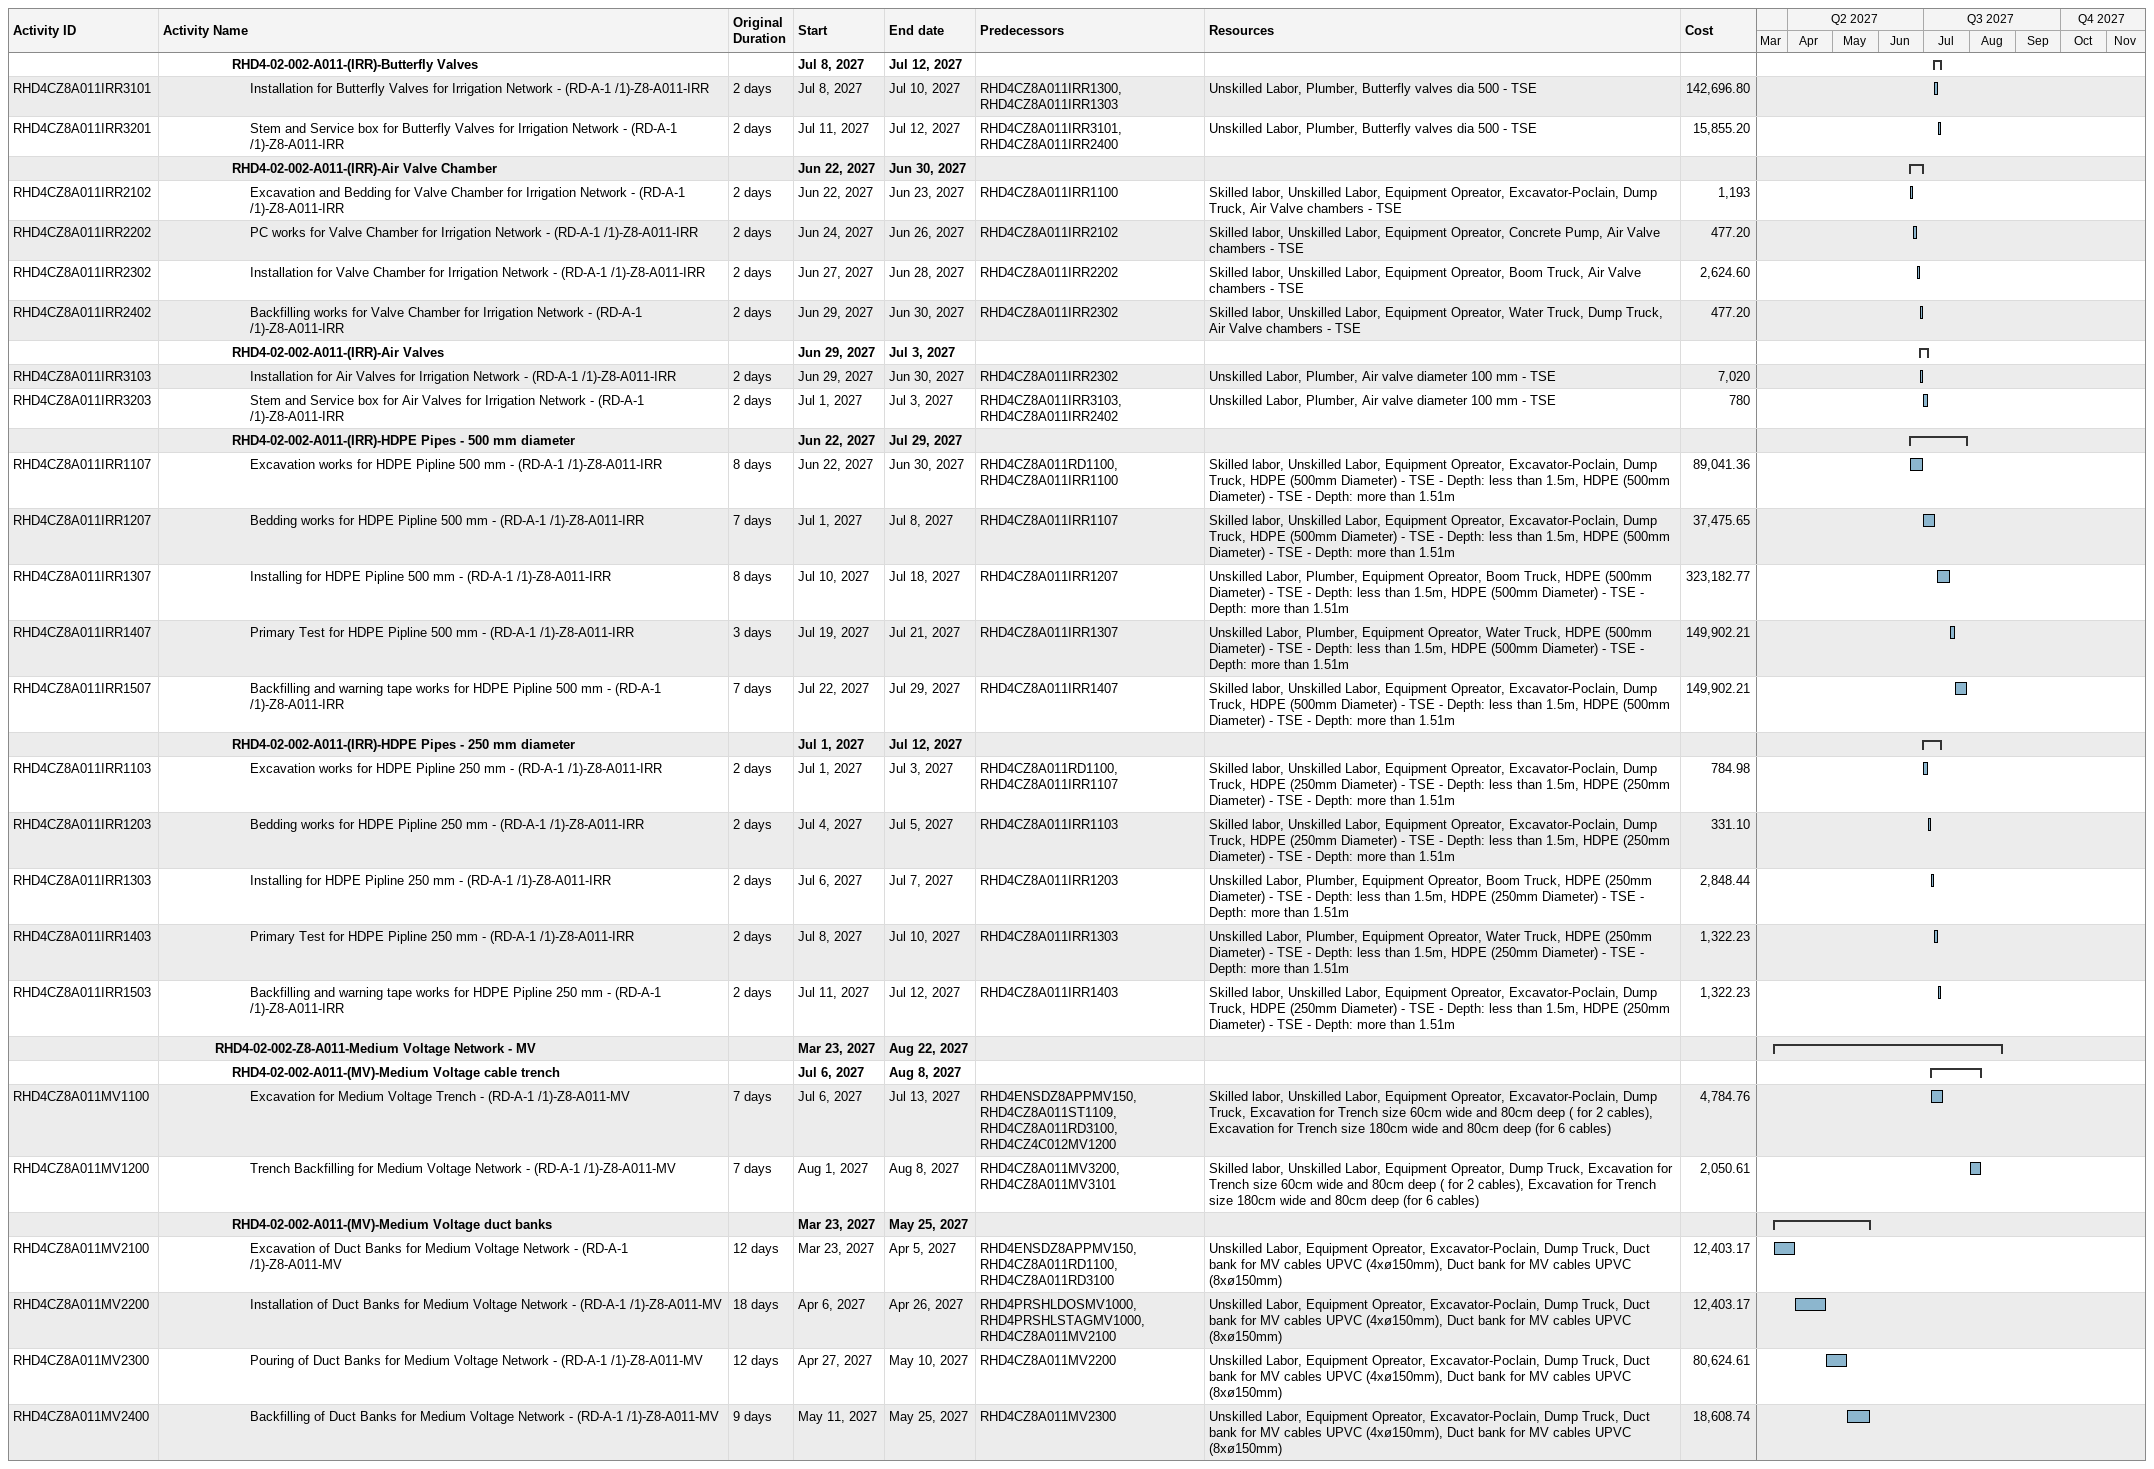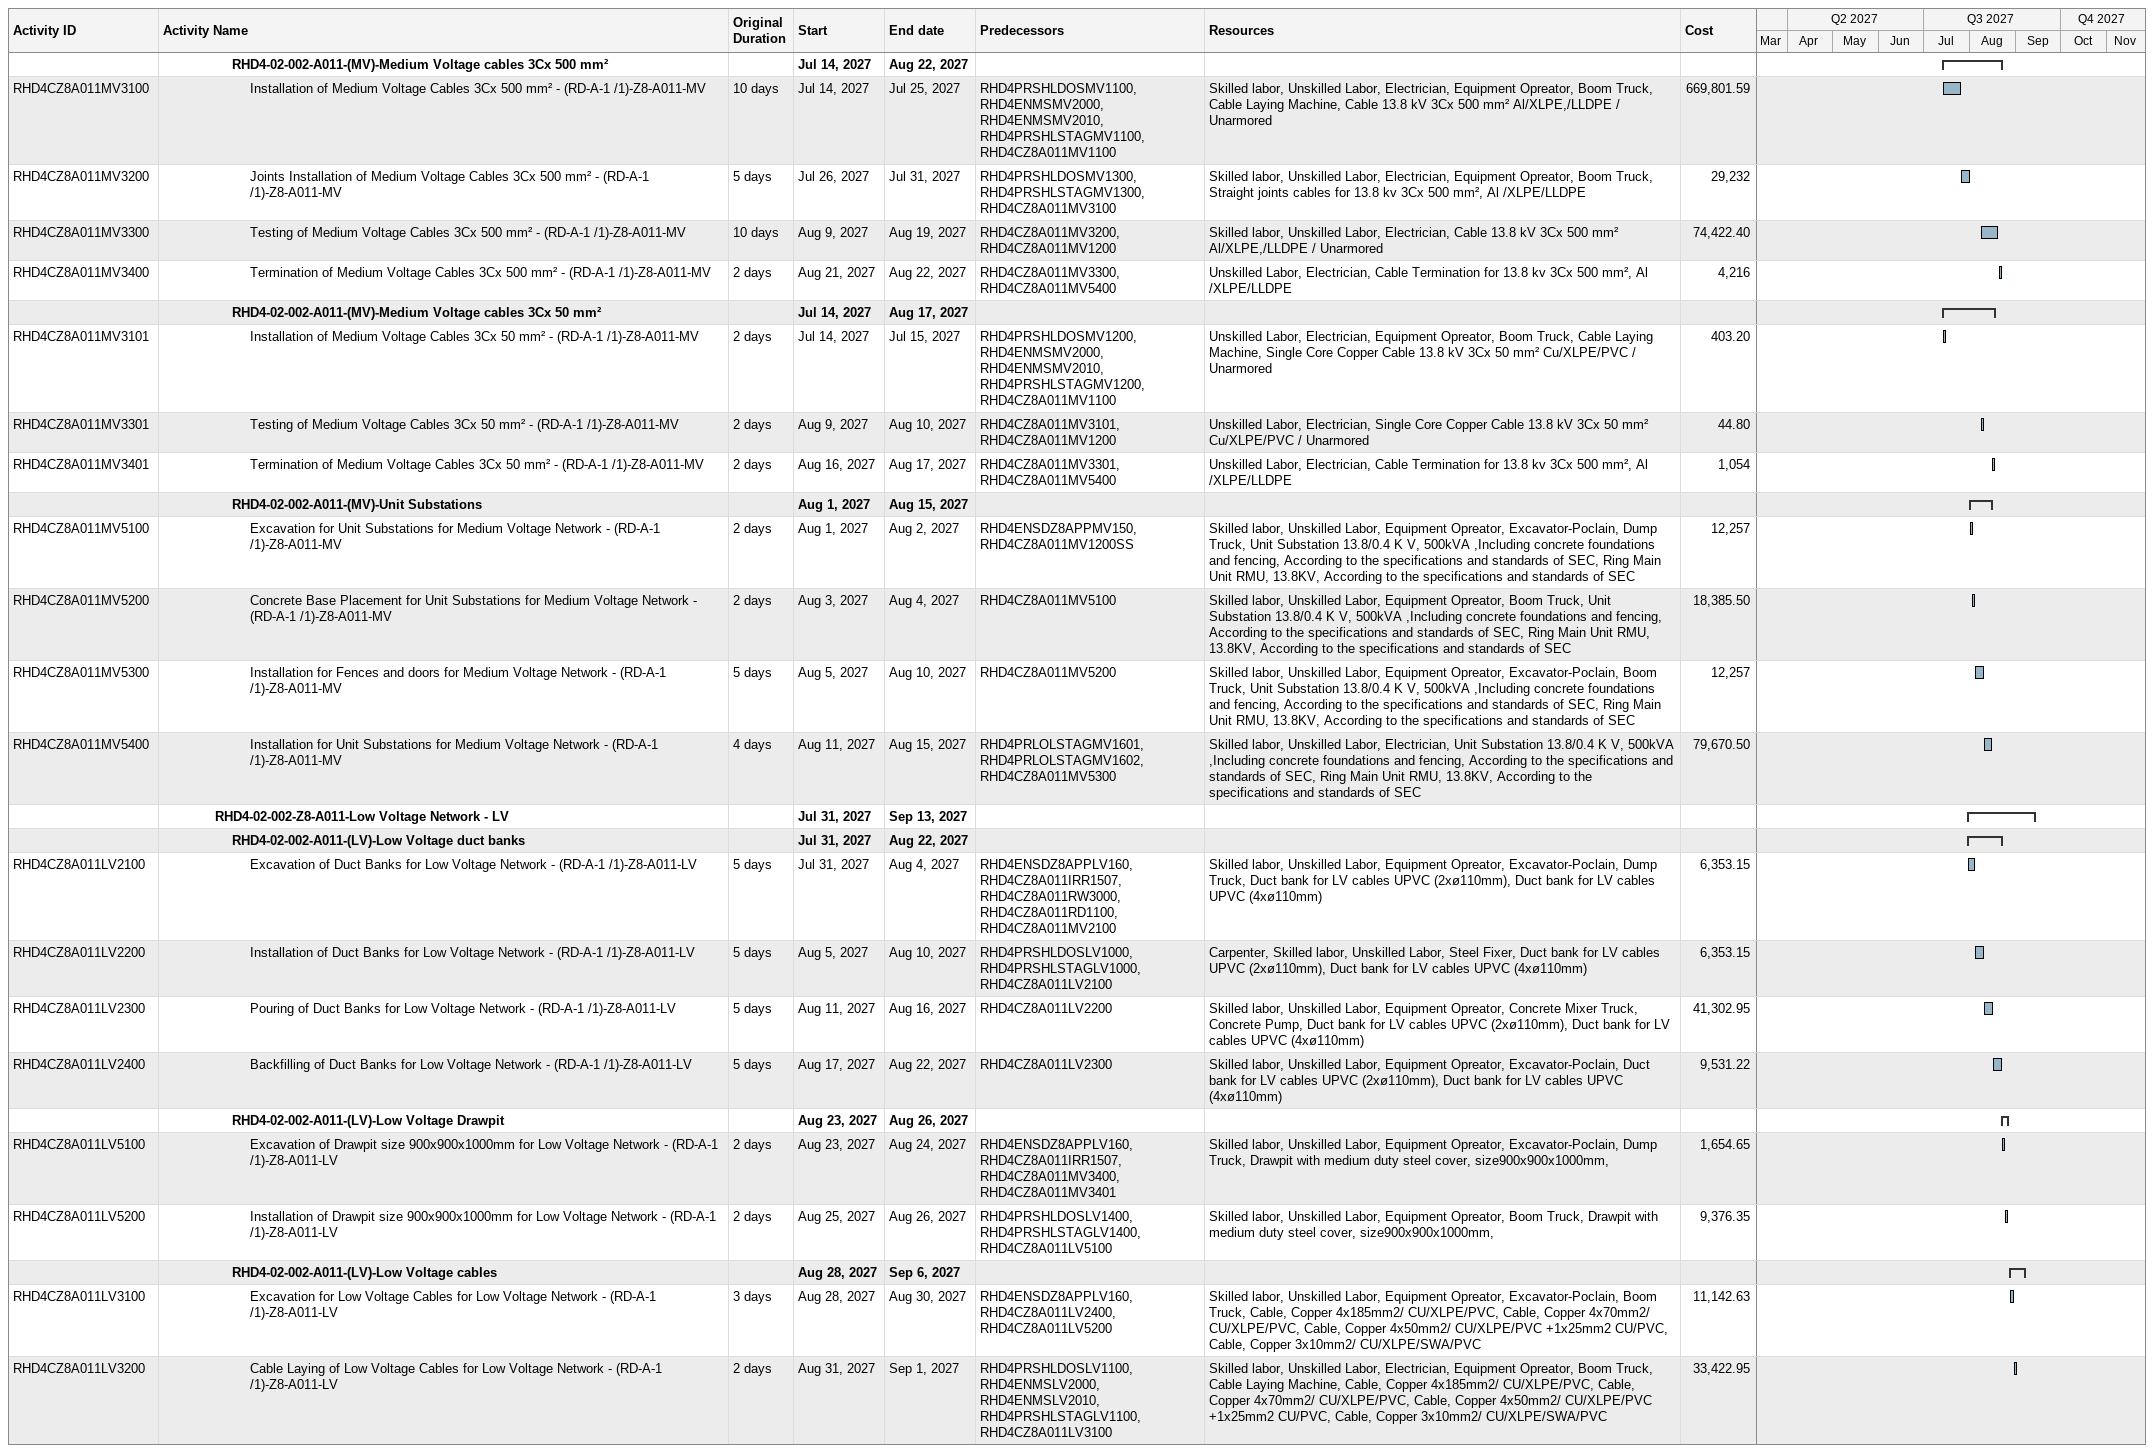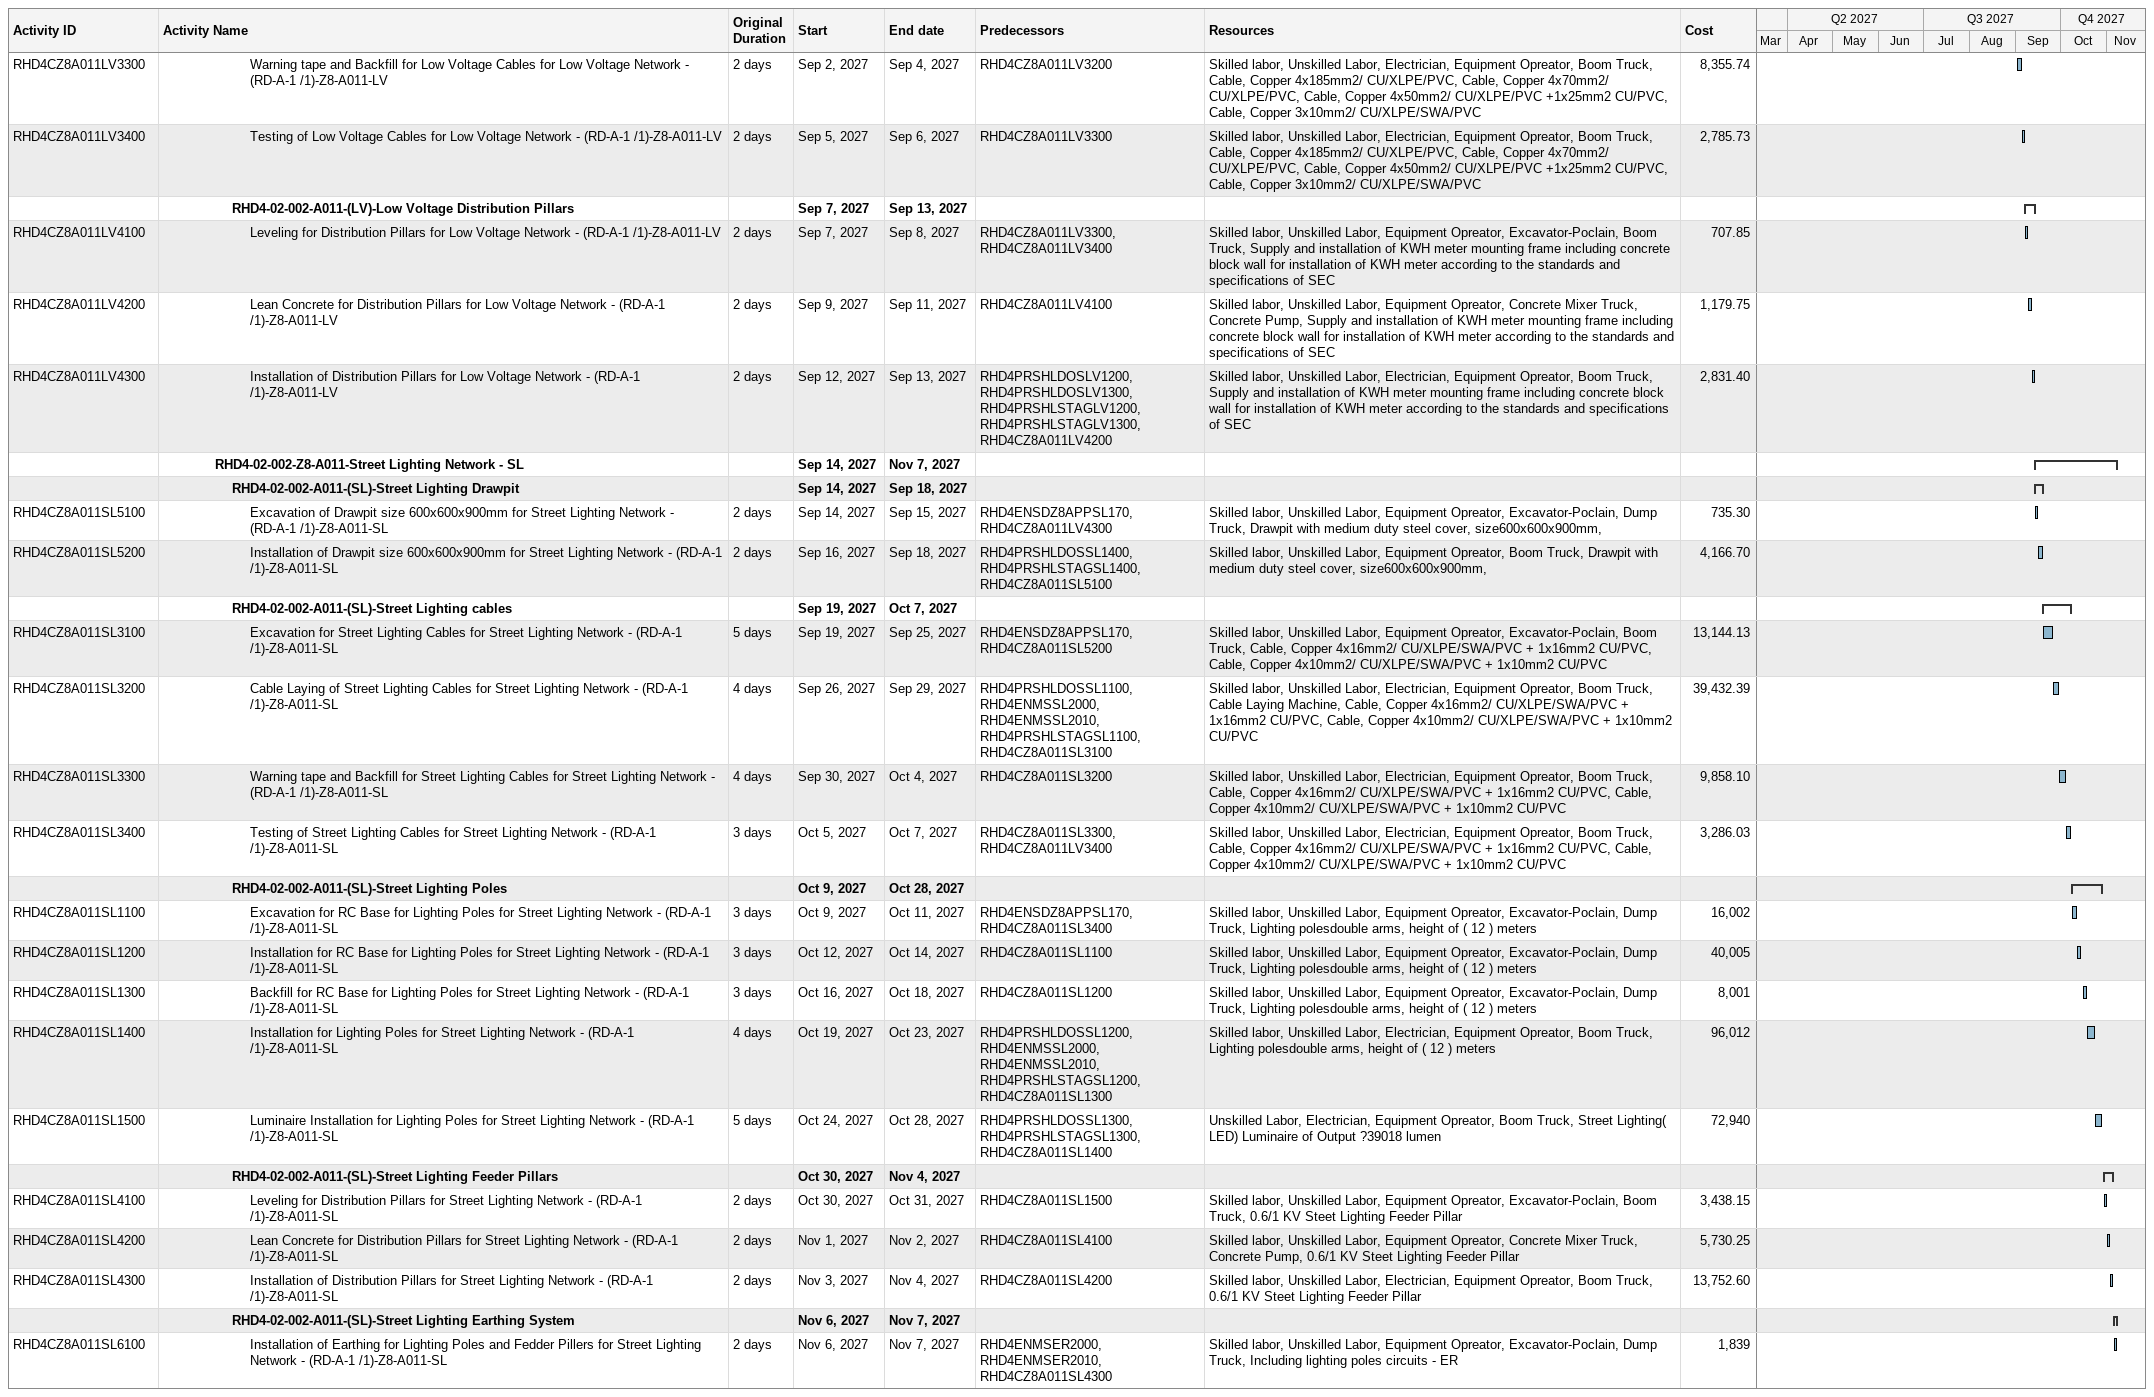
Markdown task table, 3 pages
| ID | Level | Task | Original duration | Start | Finish | Predecessors | Resources | Cost |
|---|---|---|---|---|---|---|---|---|
|  | 5 | **RHD4-02-002-A011-(IRR)-Butterfly Valves** |  | 2027-07-08 | 2027-07-12 |  |  |  |
| RHD4CZ8A011IRR3101 | 6 | Installation for Butterfly Valves for Irrigation Network - (RD-A-1 /1)-Z8-A011-IRR | 2d | 2027-07-08 | 2027-07-10 | RHD4CZ8A011IRR1300, RHD4CZ8A011IRR1303 | Unskilled Labor, Plumber, Butterfly valves dia 500 - TSE | 142696.80 |
| RHD4CZ8A011IRR3201 | 6 | Stem and Service box for Butterfly Valves for Irrigation Network - (RD-A-1 /1)-Z8-A011-IRR | 2d | 2027-07-11 | 2027-07-12 | RHD4CZ8A011IRR3101, RHD4CZ8A011IRR2400 | Unskilled Labor, Plumber, Butterfly valves dia 500 - TSE | 15855.20 |
|  | 5 | **RHD4-02-002-A011-(IRR)-Air Valve Chamber** |  | 2027-06-22 | 2027-06-30 |  |  |  |
| RHD4CZ8A011IRR2102 | 6 | Excavation and Bedding for Valve Chamber for Irrigation Network - (RD-A-1 /1)-Z8-A011-IRR | 2d | 2027-06-22 | 2027-06-23 | RHD4CZ8A011IRR1100 | Skilled labor, Unskilled Labor, Equipment Opreator, Excavator-Poclain, Dump Truck, Air Valve chambers - TSE | 1193 |
| RHD4CZ8A011IRR2202 | 6 | PC works for Valve Chamber for Irrigation Network - (RD-A-1 /1)-Z8-A011-IRR | 2d | 2027-06-24 | 2027-06-26 | RHD4CZ8A011IRR2102 | Skilled labor, Unskilled Labor, Equipment Opreator, Concrete Pump, Air Valve chambers - TSE | 477.20 |
| RHD4CZ8A011IRR2302 | 6 | Installation for Valve Chamber for Irrigation Network - (RD-A-1 /1)-Z8-A011-IRR | 2d | 2027-06-27 | 2027-06-28 | RHD4CZ8A011IRR2202 | Skilled labor, Unskilled Labor, Equipment Opreator, Boom Truck, Air Valve chambers - TSE | 2624.60 |
| RHD4CZ8A011IRR2402 | 6 | Backfilling works for Valve Chamber for Irrigation Network - (RD-A-1 /1)-Z8-A011-IRR | 2d | 2027-06-29 | 2027-06-30 | RHD4CZ8A011IRR2302 | Skilled labor, Unskilled Labor, Equipment Opreator, Water Truck, Dump Truck, Air Valve chambers - TSE | 477.20 |
|  | 5 | **RHD4-02-002-A011-(IRR)-Air Valves** |  | 2027-06-29 | 2027-07-03 |  |  |  |
| RHD4CZ8A011IRR3103 | 6 | Installation for Air Valves for Irrigation Network - (RD-A-1 /1)-Z8-A011-IRR | 2d | 2027-06-29 | 2027-06-30 | RHD4CZ8A011IRR2302 | Unskilled Labor, Plumber, Air valve diameter 100 mm - TSE | 7020 |
| RHD4CZ8A011IRR3203 | 6 | Stem and Service box for Air Valves for Irrigation Network - (RD-A-1 /1)-Z8-A011-IRR | 2d | 2027-07-01 | 2027-07-03 | RHD4CZ8A011IRR3103, RHD4CZ8A011IRR2402 | Unskilled Labor, Plumber, Air valve diameter 100 mm - TSE | 780 |
|  | 5 | **RHD4-02-002-A011-(IRR)-HDPE Pipes - 500 mm diameter** |  | 2027-06-22 | 2027-07-29 |  |  |  |
| RHD4CZ8A011IRR1107 | 6 | Excavation works for HDPE Pipline 500 mm - (RD-A-1 /1)-Z8-A011-IRR | 8d | 2027-06-22 | 2027-06-30 | RHD4CZ8A011RD1100, RHD4CZ8A011IRR1100 | Skilled labor, Unskilled Labor, Equipment Opreator, Excavator-Poclain, Dump Truck, HDPE (500mm Diameter) - TSE - Depth: less than 1.5m, HDPE (500mm Diameter) - TSE - Depth: more than 1.51m | 89041.36 |
| RHD4CZ8A011IRR1207 | 6 | Bedding works for HDPE Pipline 500 mm - (RD-A-1 /1)-Z8-A011-IRR | 7d | 2027-07-01 | 2027-07-08 | RHD4CZ8A011IRR1107 | Skilled labor, Unskilled Labor, Equipment Opreator, Excavator-Poclain, Dump Truck, HDPE (500mm Diameter) - TSE - Depth: less than 1.5m, HDPE (500mm Diameter) - TSE - Depth: more than 1.51m | 37475.65 |
| RHD4CZ8A011IRR1307 | 6 | Installing for HDPE Pipline 500 mm - (RD-A-1 /1)-Z8-A011-IRR | 8d | 2027-07-10 | 2027-07-18 | RHD4CZ8A011IRR1207 | Unskilled Labor, Plumber, Equipment Opreator, Boom Truck, HDPE (500mm Diameter) - TSE - Depth: less than 1.5m, HDPE (500mm Diameter) - TSE - Depth: more than 1.51m | 323182.77 |
| RHD4CZ8A011IRR1407 | 6 | Primary Test for HDPE Pipline 500 mm - (RD-A-1 /1)-Z8-A011-IRR | 3d | 2027-07-19 | 2027-07-21 | RHD4CZ8A011IRR1307 | Unskilled Labor, Plumber, Equipment Opreator, Water Truck, HDPE (500mm Diameter) - TSE - Depth: less than 1.5m, HDPE (500mm Diameter) - TSE - Depth: more than 1.51m | 149902.21 |
| RHD4CZ8A011IRR1507 | 6 | Backfilling and warning tape works for HDPE Pipline 500 mm - (RD-A-1 /1)-Z8-A011-IRR | 7d | 2027-07-22 | 2027-07-29 | RHD4CZ8A011IRR1407 | Skilled labor, Unskilled Labor, Equipment Opreator, Excavator-Poclain, Dump Truck, HDPE (500mm Diameter) - TSE - Depth: less than 1.5m, HDPE (500mm Diameter) - TSE - Depth: more than 1.51m | 149902.21 |
|  | 5 | **RHD4-02-002-A011-(IRR)-HDPE Pipes - 250 mm diameter** |  | 2027-07-01 | 2027-07-12 |  |  |  |
| RHD4CZ8A011IRR1103 | 6 | Excavation works for HDPE Pipline 250 mm - (RD-A-1 /1)-Z8-A011-IRR | 2d | 2027-07-01 | 2027-07-03 | RHD4CZ8A011RD1100, RHD4CZ8A011IRR1107 | Skilled labor, Unskilled Labor, Equipment Opreator, Excavator-Poclain, Dump Truck, HDPE (250mm Diameter) - TSE - Depth: less than 1.5m, HDPE (250mm Diameter) - TSE - Depth: more than 1.51m | 784.98 |
| RHD4CZ8A011IRR1203 | 6 | Bedding works for HDPE Pipline 250 mm - (RD-A-1 /1)-Z8-A011-IRR | 2d | 2027-07-04 | 2027-07-05 | RHD4CZ8A011IRR1103 | Skilled labor, Unskilled Labor, Equipment Opreator, Excavator-Poclain, Dump Truck, HDPE (250mm Diameter) - TSE - Depth: less than 1.5m, HDPE (250mm Diameter) - TSE - Depth: more than 1.51m | 331.10 |
| RHD4CZ8A011IRR1303 | 6 | Installing for HDPE Pipline 250 mm - (RD-A-1 /1)-Z8-A011-IRR | 2d | 2027-07-06 | 2027-07-07 | RHD4CZ8A011IRR1203 | Unskilled Labor, Plumber, Equipment Opreator, Boom Truck, HDPE (250mm Diameter) - TSE - Depth: less than 1.5m, HDPE (250mm Diameter) - TSE - Depth: more than 1.51m | 2848.44 |
| RHD4CZ8A011IRR1403 | 6 | Primary Test for HDPE Pipline 250 mm - (RD-A-1 /1)-Z8-A011-IRR | 2d | 2027-07-08 | 2027-07-10 | RHD4CZ8A011IRR1303 | Unskilled Labor, Plumber, Equipment Opreator, Water Truck, HDPE (250mm Diameter) - TSE - Depth: less than 1.5m, HDPE (250mm Diameter) - TSE - Depth: more than 1.51m | 1322.23 |
| RHD4CZ8A011IRR1503 | 6 | Backfilling and warning tape works for HDPE Pipline 250 mm - (RD-A-1 /1)-Z8-A011-IRR | 2d | 2027-07-11 | 2027-07-12 | RHD4CZ8A011IRR1403 | Skilled labor, Unskilled Labor, Equipment Opreator, Excavator-Poclain, Dump Truck, HDPE (250mm Diameter) - TSE - Depth: less than 1.5m, HDPE (250mm Diameter) - TSE - Depth: more than 1.51m | 1322.23 |
|  | 4 | **RHD4-02-002-Z8-A011-Medium Voltage Network - MV** |  | 2027-03-23 | 2027-08-22 |  |  |  |
|  | 5 | **RHD4-02-002-A011-(MV)-Medium Voltage cable trench** |  | 2027-07-06 | 2027-08-08 |  |  |  |
| RHD4CZ8A011MV1100 | 6 | Excavation for Medium Voltage Trench - (RD-A-1 /1)-Z8-A011-MV | 7d | 2027-07-06 | 2027-07-13 | RHD4ENSDZ8APPMV150, RHD4CZ8A011ST1109, RHD4CZ8A011RD3100, RHD4CZ4C012MV1200 | Skilled labor, Unskilled Labor, Equipment Opreator, Excavator-Poclain, Dump Truck, Excavation for Trench size 60cm wide and 80cm deep ( for 2 cables), Excavation for Trench size 180cm wide and 80cm deep (for 6 cables) | 4784.76 |
| RHD4CZ8A011MV1200 | 6 | Trench Backfilling for Medium Voltage Network - (RD-A-1 /1)-Z8-A011-MV | 7d | 2027-08-01 | 2027-08-08 | RHD4CZ8A011MV3200, RHD4CZ8A011MV3101 | Skilled labor, Unskilled Labor, Equipment Opreator, Dump Truck, Excavation for Trench size 60cm wide and 80cm deep ( for 2 cables), Excavation for Trench size 180cm wide and 80cm deep (for 6 cables) | 2050.61 |
|  | 5 | **RHD4-02-002-A011-(MV)-Medium Voltage duct banks** |  | 2027-03-23 | 2027-05-25 |  |  |  |
| RHD4CZ8A011MV2100 | 6 | Excavation of Duct Banks for Medium Voltage Network - (RD-A-1 /1)-Z8-A011-MV | 12d | 2027-03-23 | 2027-04-05 | RHD4ENSDZ8APPMV150, RHD4CZ8A011RD1100, RHD4CZ8A011RD3100 | Unskilled Labor, Equipment Opreator, Excavator-Poclain, Dump Truck, Duct bank for MV cables UPVC (4xø150mm), Duct bank for MV cables UPVC (8xø150mm) | 12403.17 |
| RHD4CZ8A011MV2200 | 6 | Installation of Duct Banks for Medium Voltage Network - (RD-A-1 /1)-Z8-A011-MV | 18d | 2027-04-06 | 2027-04-26 | RHD4PRSHLDOSMV1000, RHD4PRSHLSTAGMV1000, RHD4CZ8A011MV2100 | Unskilled Labor, Equipment Opreator, Excavator-Poclain, Dump Truck, Duct bank for MV cables UPVC (4xø150mm), Duct bank for MV cables UPVC (8xø150mm) | 12403.17 |
| RHD4CZ8A011MV2300 | 6 | Pouring of Duct Banks for Medium Voltage Network - (RD-A-1 /1)-Z8-A011-MV | 12d | 2027-04-27 | 2027-05-10 | RHD4CZ8A011MV2200 | Unskilled Labor, Equipment Opreator, Excavator-Poclain, Dump Truck, Duct bank for MV cables UPVC (4xø150mm), Duct bank for MV cables UPVC (8xø150mm) | 80624.61 |
| RHD4CZ8A011MV2400 | 6 | Backfilling of Duct Banks for Medium Voltage Network - (RD-A-1 /1)-Z8-A011-MV | 9d | 2027-05-11 | 2027-05-25 | RHD4CZ8A011MV2300 | Unskilled Labor, Equipment Opreator, Excavator-Poclain, Dump Truck, Duct bank for MV cables UPVC (4xø150mm), Duct bank for MV cables UPVC (8xø150mm) | 18608.74 |
|  | 5 | **RHD4-02-002-A011-(MV)-Medium Voltage cables 3Cx 500 mm²** |  | 2027-07-14 | 2027-08-22 |  |  |  |
| RHD4CZ8A011MV3100 | 6 | Installation of Medium Voltage Cables 3Cx 500 mm² - (RD-A-1 /1)-Z8-A011-MV | 10d | 2027-07-14 | 2027-07-25 | RHD4PRSHLDOSMV1100, RHD4ENMSMV2000, RHD4ENMSMV2010, RHD4PRSHLSTAGMV1100, RHD4CZ8A011MV1100 | Skilled labor, Unskilled Labor, Electrician, Equipment Opreator, Boom Truck, Cable Laying Machine, Cable 13.8 kV 3Cx 500 mm² Al/XLPE,/LLDPE / Unarmored | 669801.59 |
| RHD4CZ8A011MV3200 | 6 | Joints Installation of Medium Voltage Cables 3Cx 500 mm² - (RD-A-1 /1)-Z8-A011-MV | 5d | 2027-07-26 | 2027-07-31 | RHD4PRSHLDOSMV1300, RHD4PRSHLSTAGMV1300, RHD4CZ8A011MV3100 | Skilled labor, Unskilled Labor, Electrician, Equipment Opreator, Boom Truck, Straight joints cables for 13.8 kv 3Cx 500 mm², Al /XLPE/LLDPE | 29232 |
| RHD4CZ8A011MV3300 | 6 | Testing of Medium Voltage Cables 3Cx 500 mm² - (RD-A-1 /1)-Z8-A011-MV | 10d | 2027-08-09 | 2027-08-19 | RHD4CZ8A011MV3200, RHD4CZ8A011MV1200 | Skilled labor, Unskilled Labor, Electrician, Cable 13.8 kV 3Cx 500 mm² Al/XLPE,/LLDPE / Unarmored | 74422.40 |
| RHD4CZ8A011MV3400 | 6 | Termination of Medium Voltage Cables 3Cx 500 mm² - (RD-A-1 /1)-Z8-A011-MV | 2d | 2027-08-21 | 2027-08-22 | RHD4CZ8A011MV3300, RHD4CZ8A011MV5400 | Unskilled Labor, Electrician, Cable Termination for 13.8 kv 3Cx 500 mm², Al /XLPE/LLDPE | 4216 |
|  | 5 | **RHD4-02-002-A011-(MV)-Medium Voltage cables 3Cx 50 mm²** |  | 2027-07-14 | 2027-08-17 |  |  |  |
| RHD4CZ8A011MV3101 | 6 | Installation of Medium Voltage Cables 3Cx 50 mm² - (RD-A-1 /1)-Z8-A011-MV | 2d | 2027-07-14 | 2027-07-15 | RHD4PRSHLDOSMV1200, RHD4ENMSMV2000, RHD4ENMSMV2010, RHD4PRSHLSTAGMV1200, RHD4CZ8A011MV1100 | Unskilled Labor, Electrician, Equipment Opreator, Boom Truck, Cable Laying Machine, Single Core Copper Cable 13.8 kV 3Cx 50 mm² Cu/XLPE/PVC / Unarmored | 403.20 |
| RHD4CZ8A011MV3301 | 6 | Testing of Medium Voltage Cables 3Cx 50 mm² - (RD-A-1 /1)-Z8-A011-MV | 2d | 2027-08-09 | 2027-08-10 | RHD4CZ8A011MV3101, RHD4CZ8A011MV1200 | Unskilled Labor, Electrician, Single Core Copper Cable 13.8 kV 3Cx 50 mm² Cu/XLPE/PVC / Unarmored | 44.80 |
| RHD4CZ8A011MV3401 | 6 | Termination of Medium Voltage Cables 3Cx 50 mm² - (RD-A-1 /1)-Z8-A011-MV | 2d | 2027-08-16 | 2027-08-17 | RHD4CZ8A011MV3301, RHD4CZ8A011MV5400 | Unskilled Labor, Electrician, Cable Termination for 13.8 kv 3Cx 500 mm², Al /XLPE/LLDPE | 1054 |
|  | 5 | **RHD4-02-002-A011-(MV)-Unit Substations** |  | 2027-08-01 | 2027-08-15 |  |  |  |
| RHD4CZ8A011MV5100 | 6 | Excavation for Unit Substations for Medium Voltage Network - (RD-A-1 /1)-Z8-A011-MV | 2d | 2027-08-01 | 2027-08-02 | RHD4ENSDZ8APPMV150, RHD4CZ8A011MV1200SS | Skilled labor, Unskilled Labor, Equipment Opreator, Excavator-Poclain, Dump Truck, Unit Substation 13.8/0.4 K V, 500kVA ,Including concrete foundations and fencing, According to the specifications and standards of SEC, Ring Main Unit RMU, 13.8KV, According to the specifications and standards of SEC | 12257 |
| RHD4CZ8A011MV5200 | 6 | Concrete Base Placement for Unit Substations for Medium Voltage Network - (RD-A-1 /1)-Z8-A011-MV | 2d | 2027-08-03 | 2027-08-04 | RHD4CZ8A011MV5100 | Skilled labor, Unskilled Labor, Equipment Opreator, Boom Truck, Unit Substation 13.8/0.4 K V, 500kVA ,Including concrete foundations and fencing, According to the specifications and standards of SEC, Ring Main Unit RMU, 13.8KV, According to the specifications and standards of SEC | 18385.50 |
| RHD4CZ8A011MV5300 | 6 | Installation for Fences and doors for Medium Voltage Network - (RD-A-1 /1)-Z8-A011-MV | 5d | 2027-08-05 | 2027-08-10 | RHD4CZ8A011MV5200 | Skilled labor, Unskilled Labor, Equipment Opreator, Excavator-Poclain, Boom Truck, Unit Substation 13.8/0.4 K V, 500kVA ,Including concrete foundations and fencing, According to the specifications and standards of SEC, Ring Main Unit RMU, 13.8KV, According to the specifications and standards of SEC | 12257 |
| RHD4CZ8A011MV5400 | 6 | Installation for Unit Substations for Medium Voltage Network - (RD-A-1 /1)-Z8-A011-MV | 4d | 2027-08-11 | 2027-08-15 | RHD4PRLOLSTAGMV1601, RHD4PRLOLSTAGMV1602, RHD4CZ8A011MV5300 | Skilled labor, Unskilled Labor, Electrician, Unit Substation 13.8/0.4 K V, 500kVA ,Including concrete foundations and fencing, According to the specifications and standards of SEC, Ring Main Unit RMU, 13.8KV, According to the specifications and standards of SEC | 79670.50 |
|  | 4 | **RHD4-02-002-Z8-A011-Low Voltage Network - LV** |  | 2027-07-31 | 2027-09-13 |  |  |  |
|  | 5 | **RHD4-02-002-A011-(LV)-Low Voltage duct banks** |  | 2027-07-31 | 2027-08-22 |  |  |  |
| RHD4CZ8A011LV2100 | 6 | Excavation of Duct Banks for Low Voltage Network - (RD-A-1 /1)-Z8-A011-LV | 5d | 2027-07-31 | 2027-08-04 | RHD4ENSDZ8APPLV160, RHD4CZ8A011IRR1507, RHD4CZ8A011RW3000, RHD4CZ8A011RD1100, RHD4CZ8A011MV2100 | Skilled labor, Unskilled Labor, Equipment Opreator, Excavator-Poclain, Dump Truck, Duct bank for LV cables UPVC (2xø110mm), Duct bank for LV cables UPVC (4xø110mm) | 6353.15 |
| RHD4CZ8A011LV2200 | 6 | Installation of Duct Banks for Low Voltage Network - (RD-A-1 /1)-Z8-A011-LV | 5d | 2027-08-05 | 2027-08-10 | RHD4PRSHLDOSLV1000, RHD4PRSHLSTAGLV1000, RHD4CZ8A011LV2100 | Carpenter, Skilled labor, Unskilled Labor, Steel Fixer, Duct bank for LV cables UPVC (2xø110mm), Duct bank for LV cables UPVC (4xø110mm) | 6353.15 |
| RHD4CZ8A011LV2300 | 6 | Pouring of Duct Banks for Low Voltage Network - (RD-A-1 /1)-Z8-A011-LV | 5d | 2027-08-11 | 2027-08-16 | RHD4CZ8A011LV2200 | Skilled labor, Unskilled Labor, Equipment Opreator, Concrete Mixer Truck, Concrete Pump, Duct bank for LV cables UPVC (2xø110mm), Duct bank for LV cables UPVC (4xø110mm) | 41302.95 |
| RHD4CZ8A011LV2400 | 6 | Backfilling of Duct Banks for Low Voltage Network - (RD-A-1 /1)-Z8-A011-LV | 5d | 2027-08-17 | 2027-08-22 | RHD4CZ8A011LV2300 | Skilled labor, Unskilled Labor, Equipment Opreator, Excavator-Poclain, Duct bank for LV cables UPVC (2xø110mm), Duct bank for LV cables UPVC (4xø110mm) | 9531.22 |
|  | 5 | **RHD4-02-002-A011-(LV)-Low Voltage Drawpit** |  | 2027-08-23 | 2027-08-26 |  |  |  |
| RHD4CZ8A011LV5100 | 6 | Excavation of Drawpit size 900x900x1000mm for Low Voltage Network - (RD-A-1 /1)-Z8-A011-LV | 2d | 2027-08-23 | 2027-08-24 | RHD4ENSDZ8APPLV160, RHD4CZ8A011IRR1507, RHD4CZ8A011MV3400, RHD4CZ8A011MV3401 | Skilled labor, Unskilled Labor, Equipment Opreator, Excavator-Poclain, Dump Truck, Drawpit with medium duty steel cover, size900x900x1000mm, | 1654.65 |
| RHD4CZ8A011LV5200 | 6 | Installation of Drawpit size 900x900x1000mm for Low Voltage Network - (RD-A-1 /1)-Z8-A011-LV | 2d | 2027-08-25 | 2027-08-26 | RHD4PRSHLDOSLV1400, RHD4PRSHLSTAGLV1400, RHD4CZ8A011LV5100 | Skilled labor, Unskilled Labor, Equipment Opreator, Boom Truck, Drawpit with medium duty steel cover, size900x900x1000mm, | 9376.35 |
|  | 5 | **RHD4-02-002-A011-(LV)-Low Voltage cables** |  | 2027-08-28 | 2027-09-06 |  |  |  |
| RHD4CZ8A011LV3100 | 6 | Excavation for Low Voltage Cables for Low Voltage Network - (RD-A-1 /1)-Z8-A011-LV | 3d | 2027-08-28 | 2027-08-30 | RHD4ENSDZ8APPLV160, RHD4CZ8A011LV2400, RHD4CZ8A011LV5200 | Skilled labor, Unskilled Labor, Equipment Opreator, Excavator-Poclain, Boom Truck, Cable, Copper 4x185mm2/ CU/XLPE/PVC, Cable, Copper 4x70mm2/ CU/XLPE/PVC, Cable, Copper 4x50mm2/ CU/XLPE/PVC +1x25mm2 CU/PVC, Cable, Copper 3x10mm2/ CU/XLPE/SWA/PVC | 11142.63 |
| RHD4CZ8A011LV3200 | 6 | Cable Laying of Low Voltage Cables for Low Voltage Network - (RD-A-1 /1)-Z8-A011-LV | 2d | 2027-08-31 | 2027-09-01 | RHD4PRSHLDOSLV1100, RHD4ENMSLV2000, RHD4ENMSLV2010, RHD4PRSHLSTAGLV1100, RHD4CZ8A011LV3100 | Skilled labor, Unskilled Labor, Electrician, Equipment Opreator, Boom Truck, Cable Laying Machine, Cable, Copper 4x185mm2/ CU/XLPE/PVC, Cable, Copper 4x70mm2/ CU/XLPE/PVC, Cable, Copper 4x50mm2/ CU/XLPE/PVC +1x25mm2 CU/PVC, Cable, Copper 3x10mm2/ CU/XLPE/SWA/PVC | 33422.95 |
| RHD4CZ8A011LV3300 | 6 | Warning tape and Backfill for Low Voltage Cables for Low Voltage Network - (RD-A-1 /1)-Z8-A011-LV | 2d | 2027-09-02 | 2027-09-04 | RHD4CZ8A011LV3200 | Skilled labor, Unskilled Labor, Electrician, Equipment Opreator, Boom Truck, Cable, Copper 4x185mm2/ CU/XLPE/PVC, Cable, Copper 4x70mm2/ CU/XLPE/PVC, Cable, Copper 4x50mm2/ CU/XLPE/PVC +1x25mm2 CU/PVC, Cable, Copper 3x10mm2/ CU/XLPE/SWA/PVC | 8355.74 |
| RHD4CZ8A011LV3400 | 6 | Testing of Low Voltage Cables for Low Voltage Network - (RD-A-1 /1)-Z8-A011-LV | 2d | 2027-09-05 | 2027-09-06 | RHD4CZ8A011LV3300 | Skilled labor, Unskilled Labor, Electrician, Equipment Opreator, Boom Truck, Cable, Copper 4x185mm2/ CU/XLPE/PVC, Cable, Copper 4x70mm2/ CU/XLPE/PVC, Cable, Copper 4x50mm2/ CU/XLPE/PVC +1x25mm2 CU/PVC, Cable, Copper 3x10mm2/ CU/XLPE/SWA/PVC | 2785.73 |
|  | 5 | **RHD4-02-002-A011-(LV)-Low Voltage Distribution Pillars** |  | 2027-09-07 | 2027-09-13 |  |  |  |
| RHD4CZ8A011LV4100 | 6 | Leveling for Distribution Pillars for Low Voltage Network - (RD-A-1 /1)-Z8-A011-LV | 2d | 2027-09-07 | 2027-09-08 | RHD4CZ8A011LV3300, RHD4CZ8A011LV3400 | Skilled labor, Unskilled Labor, Equipment Opreator, Excavator-Poclain, Boom Truck, Supply and installation of KWH meter mounting frame including concrete block wall for installation of KWH meter according to the standards and specifications of SEC | 707.85 |
| RHD4CZ8A011LV4200 | 6 | Lean Concrete for Distribution Pillars for Low Voltage Network - (RD-A-1 /1)-Z8-A011-LV | 2d | 2027-09-09 | 2027-09-11 | RHD4CZ8A011LV4100 | Skilled labor, Unskilled Labor, Equipment Opreator, Concrete Mixer Truck, Concrete Pump, Supply and installation of KWH meter mounting frame including concrete block wall for installation of KWH meter according to the standards and specifications of SEC | 1179.75 |
| RHD4CZ8A011LV4300 | 6 | Installation of Distribution Pillars for Low Voltage Network - (RD-A-1 /1)-Z8-A011-LV | 2d | 2027-09-12 | 2027-09-13 | RHD4PRSHLDOSLV1200, RHD4PRSHLDOSLV1300, RHD4PRSHLSTAGLV1200, RHD4PRSHLSTAGLV1300, RHD4CZ8A011LV4200 | Skilled labor, Unskilled Labor, Electrician, Equipment Opreator, Boom Truck, Supply and installation of KWH meter mounting frame including concrete block wall for installation of KWH meter according to the standards and specifications of SEC | 2831.40 |
|  | 4 | **RHD4-02-002-Z8-A011-Street Lighting Network - SL** |  | 2027-09-14 | 2027-11-07 |  |  |  |
|  | 5 | **RHD4-02-002-A011-(SL)-Street Lighting Drawpit** |  | 2027-09-14 | 2027-09-18 |  |  |  |
| RHD4CZ8A011SL5100 | 6 | Excavation of Drawpit size 600x600x900mm for Street Lighting Network - (RD-A-1 /1)-Z8-A011-SL | 2d | 2027-09-14 | 2027-09-15 | RHD4ENSDZ8APPSL170, RHD4CZ8A011LV4300 | Skilled labor, Unskilled Labor, Equipment Opreator, Excavator-Poclain, Dump Truck, Drawpit with medium duty steel cover, size600x600x900mm, | 735.30 |
| RHD4CZ8A011SL5200 | 6 | Installation of Drawpit size 600x600x900mm for Street Lighting Network - (RD-A-1 /1)-Z8-A011-SL | 2d | 2027-09-16 | 2027-09-18 | RHD4PRSHLDOSSL1400, RHD4PRSHLSTAGSL1400, RHD4CZ8A011SL5100 | Skilled labor, Unskilled Labor, Equipment Opreator, Boom Truck, Drawpit with medium duty steel cover, size600x600x900mm, | 4166.70 |
|  | 5 | **RHD4-02-002-A011-(SL)-Street Lighting cables** |  | 2027-09-19 | 2027-10-07 |  |  |  |
| RHD4CZ8A011SL3100 | 6 | Excavation for Street Lighting Cables for Street Lighting Network - (RD-A-1 /1)-Z8-A011-SL | 5d | 2027-09-19 | 2027-09-25 | RHD4ENSDZ8APPSL170, RHD4CZ8A011SL5200 | Skilled labor, Unskilled Labor, Equipment Opreator, Excavator-Poclain, Boom Truck, Cable, Copper 4x16mm2/ CU/XLPE/SWA/PVC + 1x16mm2 CU/PVC, Cable, Copper 4x10mm2/ CU/XLPE/SWA/PVC + 1x10mm2 CU/PVC | 13144.13 |
| RHD4CZ8A011SL3200 | 6 | Cable Laying of Street Lighting Cables for Street Lighting Network - (RD-A-1 /1)-Z8-A011-SL | 4d | 2027-09-26 | 2027-09-29 | RHD4PRSHLDOSSL1100, RHD4ENMSSL2000, RHD4ENMSSL2010, RHD4PRSHLSTAGSL1100, RHD4CZ8A011SL3100 | Skilled labor, Unskilled Labor, Electrician, Equipment Opreator, Boom Truck, Cable Laying Machine, Cable, Copper 4x16mm2/ CU/XLPE/SWA/PVC + 1x16mm2 CU/PVC, Cable, Copper 4x10mm2/ CU/XLPE/SWA/PVC + 1x10mm2 CU/PVC | 39432.39 |
| RHD4CZ8A011SL3300 | 6 | Warning tape and Backfill for Street Lighting Cables for Street Lighting Network - (RD-A-1 /1)-Z8-A011-SL | 4d | 2027-09-30 | 2027-10-04 | RHD4CZ8A011SL3200 | Skilled labor, Unskilled Labor, Electrician, Equipment Opreator, Boom Truck, Cable, Copper 4x16mm2/ CU/XLPE/SWA/PVC + 1x16mm2 CU/PVC, Cable, Copper 4x10mm2/ CU/XLPE/SWA/PVC + 1x10mm2 CU/PVC | 9858.10 |
| RHD4CZ8A011SL3400 | 6 | Testing of Street Lighting Cables for Street Lighting Network - (RD-A-1 /1)-Z8-A011-SL | 3d | 2027-10-05 | 2027-10-07 | RHD4CZ8A011SL3300, RHD4CZ8A011LV3400 | Skilled labor, Unskilled Labor, Electrician, Equipment Opreator, Boom Truck, Cable, Copper 4x16mm2/ CU/XLPE/SWA/PVC + 1x16mm2 CU/PVC, Cable, Copper 4x10mm2/ CU/XLPE/SWA/PVC + 1x10mm2 CU/PVC | 3286.03 |
|  | 5 | **RHD4-02-002-A011-(SL)-Street Lighting Poles** |  | 2027-10-09 | 2027-10-28 |  |  |  |
| RHD4CZ8A011SL1100 | 6 | Excavation for RC Base for Lighting Poles for Street Lighting Network - (RD-A-1 /1)-Z8-A011-SL | 3d | 2027-10-09 | 2027-10-11 | RHD4ENSDZ8APPSL170, RHD4CZ8A011SL3400 | Skilled labor, Unskilled Labor, Equipment Opreator, Excavator-Poclain, Dump Truck, Lighting polesdouble arms, height of ( 12 ) meters | 16002 |
| RHD4CZ8A011SL1200 | 6 | Installation for RC Base for Lighting Poles for Street Lighting Network - (RD-A-1 /1)-Z8-A011-SL | 3d | 2027-10-12 | 2027-10-14 | RHD4CZ8A011SL1100 | Skilled labor, Unskilled Labor, Equipment Opreator, Excavator-Poclain, Dump Truck, Lighting polesdouble arms, height of ( 12 ) meters | 40005 |
| RHD4CZ8A011SL1300 | 6 | Backfill for RC Base for Lighting Poles for Street Lighting Network - (RD-A-1 /1)-Z8-A011-SL | 3d | 2027-10-16 | 2027-10-18 | RHD4CZ8A011SL1200 | Skilled labor, Unskilled Labor, Equipment Opreator, Excavator-Poclain, Dump Truck, Lighting polesdouble arms, height of ( 12 ) meters | 8001 |
| RHD4CZ8A011SL1400 | 6 | Installation for Lighting Poles for Street Lighting Network - (RD-A-1 /1)-Z8-A011-SL | 4d | 2027-10-19 | 2027-10-23 | RHD4PRSHLDOSSL1200, RHD4ENMSSL2000, RHD4ENMSSL2010, RHD4PRSHLSTAGSL1200, RHD4CZ8A011SL1300 | Skilled labor, Unskilled Labor, Electrician, Equipment Opreator, Boom Truck, Lighting polesdouble arms, height of ( 12 ) meters | 96012 |
| RHD4CZ8A011SL1500 | 6 | Luminaire Installation for Lighting Poles for Street Lighting Network - (RD-A-1 /1)-Z8-A011-SL | 5d | 2027-10-24 | 2027-10-28 | RHD4PRSHLDOSSL1300, RHD4PRSHLSTAGSL1300, RHD4CZ8A011SL1400 | Unskilled Labor, Electrician, Equipment Opreator, Boom Truck, Street Lighting( LED) Luminaire of Output ?39018 lumen | 72940 |
|  | 5 | **RHD4-02-002-A011-(SL)-Street Lighting Feeder Pillars** |  | 2027-10-30 | 2027-11-04 |  |  |  |
| RHD4CZ8A011SL4100 | 6 | Leveling for Distribution Pillars for Street Lighting Network - (RD-A-1 /1)-Z8-A011-SL | 2d | 2027-10-30 | 2027-10-31 | RHD4CZ8A011SL1500 | Skilled labor, Unskilled Labor, Equipment Opreator, Excavator-Poclain, Boom Truck, 0.6/1 KV Steet Lighting Feeder Pillar | 3438.15 |
| RHD4CZ8A011SL4200 | 6 | Lean Concrete for Distribution Pillars for Street Lighting Network - (RD-A-1 /1)-Z8-A011-SL | 2d | 2027-11-01 | 2027-11-02 | RHD4CZ8A011SL4100 | Skilled labor, Unskilled Labor, Equipment Opreator, Concrete Mixer Truck, Concrete Pump, 0.6/1 KV Steet Lighting Feeder Pillar | 5730.25 |
| RHD4CZ8A011SL4300 | 6 | Installation of Distribution Pillars for Street Lighting Network - (RD-A-1 /1)-Z8-A011-SL | 2d | 2027-11-03 | 2027-11-04 | RHD4CZ8A011SL4200 | Skilled labor, Unskilled Labor, Electrician, Equipment Opreator, Boom Truck, 0.6/1 KV Steet Lighting Feeder Pillar | 13752.60 |
|  | 5 | **RHD4-02-002-A011-(SL)-Street Lighting Earthing System** |  | 2027-11-06 | 2027-11-07 |  |  |  |
| RHD4CZ8A011SL6100 | 6 | Installation of Earthing for Lighting Poles and Fedder Pillers for Street Lighting Network - (RD-A-1 /1)-Z8-A011-SL | 2d | 2027-11-06 | 2027-11-07 | RHD4ENMSER2000, RHD4ENMSER2010, RHD4CZ8A011SL4300 | Skilled labor, Unskilled Labor, Equipment Opreator, Excavator-Poclain, Dump Truck, Including lighting poles circuits - ER | 1839 |
